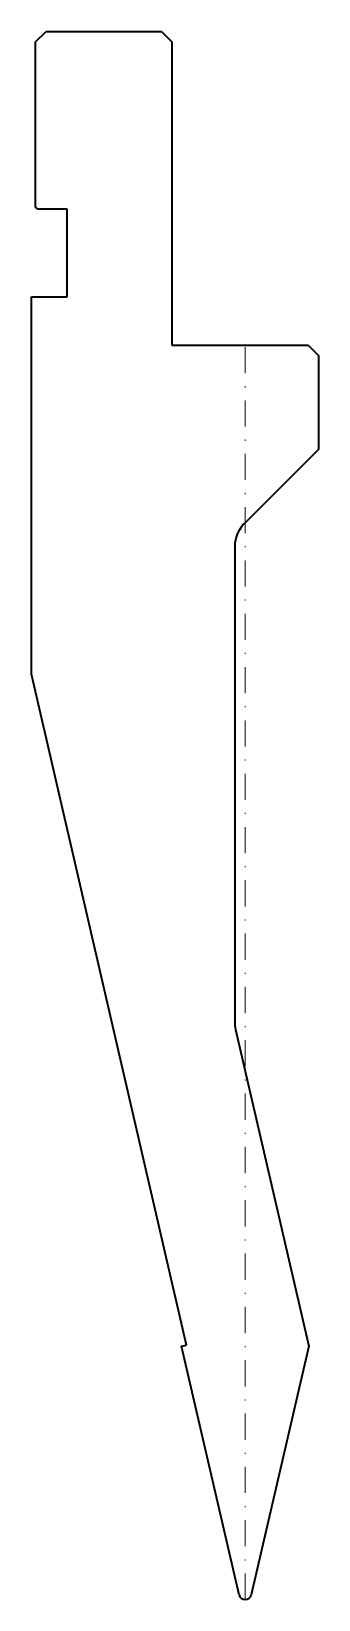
# Model space of a CAD drawing. Header units: millimetres. Extents: x -20 to 7, y 0 to 150.
import ezdxf

# ---------------------------------------------------------------- set-up
doc = ezdxf.new("R2010")
doc.units = ezdxf.units.MM
doc.header["$LTSCALE"] = 5
doc.linetypes.add('AUSGEZOGEN', pattern=[0])
doc.linetypes.add('DASHDOT', pattern=[1, 0.5, -0.25, 0, -0.25])
doc.layers.add('2', color=7, linetype='Continuous')
doc.layers.add('5', color=3, linetype='Continuous', true_color=0x00ff00)

msp = doc.modelspace()

# ---------------------------------------------------------------- linework, layer by layer
at = {"layer": '2', "color": 7, "linetype": 'AUSGEZOGEN', "lineweight": 35}
for p, q in [((-20, 149), (-19, 150)), ((-20, 133.2), (-20, 149)), ((-19, 150), (-8, 150)), ((-8, 150), (-7, 149)), ((-7, 149), (-7, 120)), ((-19.8, 133), (-20, 133.2)), ((-17, 133), (-19.8, 133)), ((-17, 124.6), (-17, 133)), ((-20.4, 88.52), (-20.4, 124.6)), ((-20.4, 124.6), (-17, 124.6)), ((-7, 120), (6, 120)), ((6, 120), (7, 119)), ((7, 119), (7, 110)), ((7, 110), (-0.12, 102.88)), ((-1, 100.76), (-1, 55.22)), ((-5.59, 24.35), (-20.4, 88.52)), ((-0.92, 54.54), (6.07, 24.24)), ((-6.07, 24.24), (-5.59, 24.35)), ((-0.58, 0.47), (-6.07, 24.24)), ((6.07, 24.24), (0.58, 0.47))]:
    msp.add_line(p, q, dxfattribs=at)
for centre, radius, start, end in [((2, 100.76), 3, 135, 180), ((2, 55.22), 3, 180, 193), ((0, 0.6), 0.6, 193, 347)]:
    msp.add_arc(centre, radius, start, end, dxfattribs=at)
at = {"layer": '5', "color": 3, "linetype": 'DASHDOT', "lineweight": 18, "true_color": 0x00ff00}
msp.add_line((0, 0), (0, 120), dxfattribs=at)

doc.saveas('drawing.dxf')
